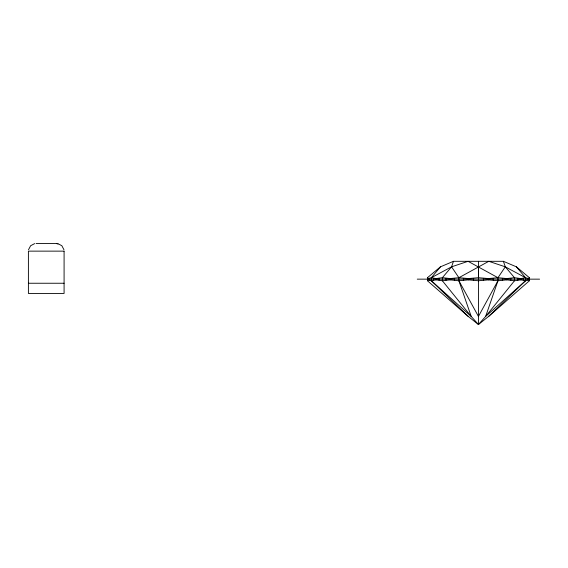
<?xml version="1.0" encoding="UTF-8"?>
<svg xmlns="http://www.w3.org/2000/svg" width="568" height="568" viewBox="0 0 568 568"><rect width="100%" height="100%" fill="white"/><g stroke="black" fill="none" stroke-linecap="round" stroke-linejoin="round"><path stroke-width="0.85" d="M453.47 261.308L440.47 266.818L427.455 277.709L427.455 280.755L468.224 316.419L478.433 324.513L478.433 261.308M28.514 249.742L30.629 245.724L34.648 243.615M427.455 277.709L428.428 278.547L431.325 277.709L451.567 266.825L453.463 261.308L503.397 261.308L516.39 266.818L529.404 277.709L529.404 280.755L488.636 316.419L478.433 324.513L471.206 316.419L442.365 280.755L442.365 277.709L451.567 266.825L468.075 261.308L497.966 277.709L506.777 278.547L514.494 277.709L520.828 278.547L525.535 277.709L528.432 278.547L529.404 277.709M503.397 261.308L505.293 266.825L497.966 277.709L497.966 280.755L485.654 316.419L478.433 324.513M427.455 280.755L427.697 278.334M529.404 280.755L528.432 279.882L525.535 280.755L520.828 279.882L514.494 280.755L506.777 279.882L497.966 280.755L478.433 316.419L458.894 280.755L458.894 277.709L451.567 266.825M468.224 316.419L431.325 280.755L431.325 277.709L440.47 266.818M488.636 316.419L525.535 280.755L525.535 277.709L516.39 266.818M525.535 280.755L485.654 316.419L514.494 280.755L514.494 277.709L505.293 266.825L488.785 261.308L458.894 277.709L450.09 278.547L442.365 277.709L436.032 278.547L431.325 277.709M478.412 266.825L478.433 277.709L488.402 278.547L497.966 277.709M427.697 280.102L431.325 280.755L436.032 279.882L442.365 280.755L450.09 279.882L458.894 280.755L468.458 279.882L478.433 280.755L488.402 279.882L497.966 280.755M458.894 277.709L468.458 278.547L478.433 277.709M36.054 243.487L56.424 243.487M417.26 279.151L539.6 279.151M28.4 283.247L64.085 283.247M57.829 243.615L61.841 245.724L63.957 249.742M56.552 243.615L57.979 244.02M505.293 266.825L525.535 277.709M431.325 280.755L471.206 316.419L458.894 280.755M529.163 278.334L529.163 280.102M528.432 278.547L528.432 279.882M527.218 278.334L527.218 280.102M523.398 278.334L523.398 280.102M520.828 278.547L520.828 279.882M517.853 278.334L517.853 280.102M510.788 278.334L510.788 280.102M506.777 278.547L506.777 279.882M502.488 278.334L502.488 280.102M493.258 278.334L493.258 280.102M488.402 278.547L488.402 279.882M483.453 278.334L483.453 280.102M473.407 278.334L473.407 280.102M468.458 278.547L468.458 279.882M463.609 278.334L463.609 280.102M454.379 278.334L454.379 280.102M450.09 278.547L450.09 279.882M446.072 278.334L446.072 280.102M439.007 278.334L439.007 280.102M436.032 278.547L436.032 279.882M433.462 278.334L433.462 280.102M429.642 278.334L429.642 280.102M428.428 278.547L428.428 279.882M64.085 251.134L28.4 251.134L28.4 293.443L64.085 293.443L64.085 251.134"/></g></svg>
